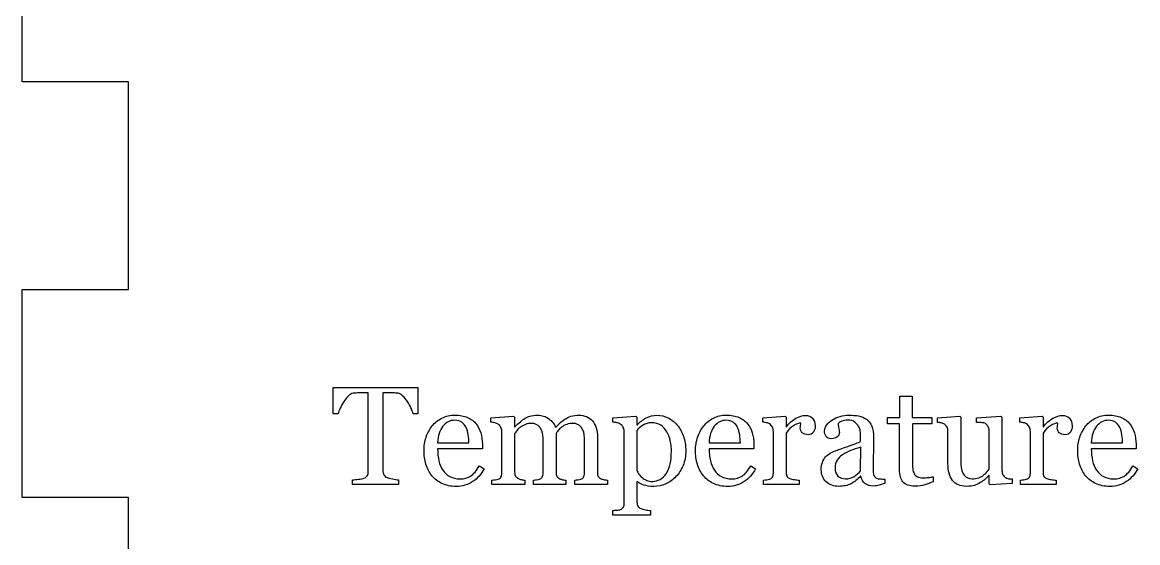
# Model space of a CAD drawing. Extents: x 81 to 232, y 87 to 299.
# Drawn here: x 81.26 to 123.34, y 245.74 to 265.36 of the extents above; entities that cross this region are included whole.
import ezdxf

# ---------------------------------------------------------------- set-up
doc = ezdxf.new("R2010")
doc.units = 0
doc.layers.add('Layer_1', color=7, linetype='CONTINUOUS')

msp = doc.modelspace()

# ---------------------------------------------------------------- linework, layer by layer
at = {"layer": 'Layer_1', "color": 5}
for p, q in [((81.262963, 263.116666), (81.262963, 270.95)), ((85.262963, 263.116666), (81.262963, 263.116666)), ((85.262963, 255.283332), (85.262963, 263.116666)), ((81.262963, 247.45), (81.262963, 255.283332)), ((81.262963, 255.283332), (85.262963, 255.283332)), ((85.262963, 247.45), (81.262963, 247.45)), ((85.262963, 243.533334), (85.262963, 247.45))]:
    msp.add_line(p, q, dxfattribs=at)
at = {"layer": 'Layer_1', "color": 6}
for p, q in [((92.993738, 250.6039), (92.993738, 251.598672)), ((92.993738, 251.598672), (96.187342, 251.598672)), ((94.316654, 251.39712), (94.166794, 251.39712)), ((94.316654, 248.441226), (94.316654, 251.39712)), ((95.01687, 251.397131), (94.867008, 251.397131)), ((94.867008, 251.397131), (94.867008, 248.464492)), ((96.187342, 251.598672), (96.187342, 250.6039)), ((114.36711, 250.469551), (114.36711, 251.262785)), ((114.36711, 251.262785), (114.837365, 251.262785)), ((114.837365, 251.262785), (114.837365, 250.469551)), ((93.174606, 250.6039), (92.993738, 250.6039)), ((96.187342, 250.603912), (96.009059, 250.603912)), ((96.187342, 250.6039), (96.187342, 250.603912)), ((98.941695, 250.454066), (99.794356, 250.510911)), ((98.941695, 250.286118), (98.941695, 250.454066)), ((99.794356, 250.510911), (99.830529, 250.474736)), ((99.830529, 250.474736), (99.830529, 250.110418)), ((103.540913, 250.454054), (104.409076, 250.5109)), ((103.540913, 250.286107), (103.540913, 250.454054)), ((104.409076, 250.5109), (104.445249, 250.479892)), ((104.445249, 250.479892), (104.445249, 250.193089)), ((109.194315, 250.454043), (110.041809, 250.510888)), ((109.194315, 250.286096), (109.194315, 250.454043)), ((110.041809, 250.510888), (110.077981, 250.474713)), ((110.077981, 250.474713), (110.077981, 250.115563)), ((113.896854, 250.221506), (113.896854, 250.469551)), ((113.896854, 250.469551), (114.36711, 250.469551)), ((114.837365, 250.469551), (115.568589, 250.469551)), ((115.568589, 250.469551), (115.568589, 250.221506)), ((115.783052, 250.44887), (116.633131, 250.510883)), ((115.783052, 250.280922), (115.783052, 250.44887)), ((116.633131, 250.510883), (116.671889, 250.474707)), ((116.671889, 250.474707), (116.671889, 248.70479)), ((117.255832, 250.448876), (118.180841, 250.510888)), ((117.255832, 250.280928), (117.255832, 250.448876)), ((118.180841, 250.510888), (118.219598, 250.474713)), ((118.219598, 250.474713), (118.219598, 248.451581)), ((118.888812, 250.454043), (119.736306, 250.510888)), ((118.888812, 250.286096), (118.888812, 250.454043)), ((119.736306, 250.510888), (119.772478, 250.474713)), ((119.772478, 250.474713), (119.772478, 250.115563)), ((99.355106, 248.366352), (99.355106, 249.950234)), ((99.830529, 250.110418), (99.848619, 250.110418)), ((103.969826, 247.23978), (103.969826, 249.950209)), ((104.445249, 250.193089), (104.465907, 250.187925)), ((104.450402, 249.978626), (104.450402, 248.472259)), ((105.969689, 250.17759), (105.969689, 250.177581)), ((110.077981, 250.115563), (110.090907, 250.115563)), ((111.173525, 250.151735), (111.173506, 250.151741)), ((114.356775, 250.221506), (113.896854, 250.221506)), ((114.356775, 248.495511), (114.356775, 250.221506)), ((115.568589, 250.221506), (114.842533, 250.221506)), ((114.842533, 250.221506), (114.842533, 248.797819)), ((116.183545, 248.730639), (116.183545, 249.950203)), ((117.736422, 248.523923), (117.736422, 249.968279)), ((119.772478, 250.115563), (119.785404, 250.115563)), ((120.868025, 250.151735), (120.868005, 250.151741)), ((99.835699, 249.857211), (99.835699, 248.397352)), ((100.910568, 248.366347), (100.910568, 249.681511)), ((101.398911, 249.862361), (101.398911, 248.392167)), ((102.471195, 248.36633), (102.471195, 249.681494)), ((102.959541, 249.686672), (102.959541, 248.392176)), ((109.59739, 248.366327), (109.59739, 249.939874)), ((110.077981, 249.875273), (110.077981, 248.392159)), ((112.889174, 249.560048), (112.889174, 249.815846)), ((119.291887, 248.366327), (119.291887, 249.939874)), ((119.772478, 249.875273), (119.772478, 248.392159)), ((98.618717, 249.286162), (96.931483, 249.286162)), ((96.931497, 249.503203), (98.109718, 249.503203)), ((98.109718, 249.503203), (98.109704, 249.503203)), ((98.618717, 249.456695), (98.618717, 249.286162)), ((107.173739, 249.503203), (108.351963, 249.503203)), ((108.860988, 249.286162), (107.173751, 249.286162)), ((108.351963, 249.503203), (108.351975, 249.503203)), ((108.860988, 249.456695), (108.860988, 249.286162)), ((112.87883, 248.451586), (112.894324, 249.343005)), ((112.894324, 249.343005), (112.894333, 249.343005)), ((123.278711, 249.286162), (121.591476, 249.286162)), ((121.591491, 249.503203), (122.769712, 249.503203)), ((122.769712, 249.503203), (122.769698, 249.503203)), ((123.278711, 249.456695), (123.278711, 249.286162)), ((98.499862, 248.642789), (98.68073, 248.531686)), ((98.68073, 248.531686), (98.68073, 248.531686)), ((105.548526, 248.345651), (105.548526, 248.345651)), ((108.74213, 248.642789), (108.922998, 248.531686)), ((108.922998, 248.531686), (108.922998, 248.531686)), ((117.741581, 248.281056), (117.726087, 248.281056)), ((117.741581, 247.958078), (117.741581, 248.281056)), ((123.159856, 248.642789), (123.340724, 248.531686)), ((123.340724, 248.531686), (123.340724, 248.531686)), ((93.724959, 247.932224), (93.724959, 248.115677)), ((95.456121, 247.932224), (93.724959, 247.932224)), ((95.456121, 248.115677), (95.456121, 247.932224)), ((98.980453, 247.932261), (98.980453, 248.102793)), ((100.218105, 247.932261), (98.980453, 247.932261)), ((100.218105, 248.102793), (100.218105, 247.932261)), ((100.551417, 247.932255), (100.551417, 248.102788)), ((101.768396, 247.932255), (100.551417, 247.932255)), ((101.768396, 248.102788), (101.768396, 247.932255)), ((102.101709, 247.932238), (102.101709, 248.102771)), ((103.344528, 247.932238), (102.101709, 247.932238)), ((103.344531, 247.932263), (103.344528, 247.932238)), ((103.344531, 248.102796), (103.344531, 247.932263)), ((104.471075, 248.038176), (104.450416, 248.038176)), ((104.450416, 248.038176), (104.450416, 247.273365)), ((109.222735, 247.932235), (109.222735, 248.102768)), ((110.566324, 247.932235), (109.222735, 247.932235)), ((110.566324, 248.102768), (110.566324, 247.932235)), ((112.8995, 248.250048), (112.884006, 248.250048)), ((113.796101, 247.978779), (113.796087, 247.978748)), ((113.796101, 248.144145), (113.796101, 247.978779)), ((115.622843, 248.231958), (115.622843, 248.043338)), ((115.622843, 248.043338), (115.622849, 248.043343)), ((117.780339, 247.921903), (117.741581, 247.958078)), ((118.609745, 247.978748), (117.780339, 247.921903)), ((118.609753, 247.978748), (118.609745, 247.978748)), ((118.609753, 248.146696), (118.609753, 247.978748)), ((118.917235, 247.932235), (118.917235, 248.102768)), ((120.260821, 247.932235), (118.917235, 247.932235)), ((120.260821, 248.102768), (120.260821, 247.932235)), ((103.540913, 246.785008), (103.540913, 246.958125)), ((104.964597, 246.785008), (103.540913, 246.785008)), ((104.964597, 246.958125), (104.964597, 246.785008))]:
    msp.add_line(p, q, dxfattribs=at)
for points in [[(93.562178, 251.273108), (93.50189, 251.21282), (93.445908, 251.143918), (93.394231, 251.066403)], [(93.740464, 251.376461), (93.683619, 251.369575), (93.62419, 251.335124), (93.562178, 251.273108)], [(93.967839, 251.391955), (93.888602, 251.390262), (93.812811, 251.385097), (93.740464, 251.376461)], [(94.166794, 251.39712), (94.113394, 251.39712), (94.047076, 251.395398), (93.967839, 251.391955)], [(95.241663, 251.391966), (95.160703, 251.395409), (95.085772, 251.397131), (95.01687, 251.397131)], [(95.443201, 251.376472), (95.389803, 251.383359), (95.322623, 251.388523), (95.241663, 251.391966)], [(95.618901, 251.27312), (95.558611, 251.33341), (95.500044, 251.367861), (95.443201, 251.376472)], [(95.789434, 251.066415), (95.737757, 251.145651), (95.680913, 251.214553), (95.618901, 251.27312)], [(93.257288, 250.818358), (93.21767, 250.73223), (93.190109, 250.660744), (93.174606, 250.6039)], [(93.394231, 251.066403), (93.342554, 250.988888), (93.296907, 250.906206), (93.257288, 250.818358)], [(95.923791, 250.823537), (95.884173, 250.909664), (95.839387, 250.990623), (95.789434, 251.066415)], [(96.009059, 250.603912), (95.993556, 250.665923), (95.965133, 250.739132), (95.923791, 250.823537)], [(96.72736, 250.143991), (96.825545, 250.266291), (96.946984, 250.364476), (97.091678, 250.438546)], [(97.091678, 250.438546), (97.238095, 250.514338), (97.401737, 250.552234), (97.582606, 250.552234)], [(97.582606, 250.552234), (97.768641, 250.552234), (97.927977, 250.522951), (98.060612, 250.464384)], [(98.060612, 250.464384), (98.193249, 250.405817), (98.300908, 250.325719), (98.38359, 250.224088)], [(100.006232, 250.262863), (100.068244, 250.32143), (100.12595, 250.3688), (100.17935, 250.404973)], [(100.17935, 250.404973), (100.239638, 250.446315), (100.314569, 250.480766), (100.404143, 250.508326)], [(100.404143, 250.508326), (100.495436, 250.535888), (100.593621, 250.549669), (100.698698, 250.549669)], [(100.698698, 250.549669), (100.864061, 250.549669), (101.006172, 250.504882), (101.125028, 250.415308)], [(101.125028, 250.415308), (101.243884, 250.327458), (101.329149, 250.22066), (101.380826, 250.094915)], [(101.543606, 250.252528), (101.591838, 250.299036), (101.654712, 250.348129), (101.732227, 250.399806)], [(101.732227, 250.399806), (101.797683, 250.444592), (101.874337, 250.480766), (101.962187, 250.508326)], [(101.962187, 250.508326), (102.051759, 250.535888), (102.150805, 250.549669), (102.259325, 250.549669)], [(102.259325, 250.549669), (102.474643, 250.549669), (102.645176, 250.479043), (102.770923, 250.337793)], [(104.465907, 250.187925), (104.555479, 250.291276), (104.666583, 250.377404), (104.79922, 250.446307)], [(104.79922, 250.446307), (104.931855, 250.515209), (105.06363, 250.54966), (105.194543, 250.54966)], [(105.194543, 250.54966), (105.353018, 250.54966), (105.497713, 250.51607), (105.628626, 250.44889)], [(105.628626, 250.44889), (105.761261, 250.381711), (105.874949, 250.291278), (105.969689, 250.17759)], [(106.969631, 250.143991), (107.067816, 250.266291), (107.189255, 250.364476), (107.333948, 250.438546)], [(107.333948, 250.438546), (107.480365, 250.514338), (107.644007, 250.552234), (107.824874, 250.552234)], [(107.824874, 250.552234), (108.010909, 250.552234), (108.170245, 250.522951), (108.302882, 250.464384)], [(108.302882, 250.464384), (108.435517, 250.405817), (108.543177, 250.325719), (108.62586, 250.224088)], [(110.090907, 250.115563), (110.197703, 250.25509), (110.316558, 250.361026), (110.447472, 250.433373)], [(110.447472, 250.433373), (110.578385, 250.50572), (110.698103, 250.541893), (110.806625, 250.541893)], [(110.806625, 250.541893), (110.915145, 250.541893), (111.002994, 250.506581), (111.070173, 250.435956)], [(111.070173, 250.435956), (111.139074, 250.365332), (111.173525, 250.270592), (111.173525, 250.151735)], [(111.610208, 250.185331), (111.667051, 250.257678), (111.740259, 250.322274), (111.82983, 250.379119)], [(111.82983, 250.379119), (111.907345, 250.427351), (112.001225, 250.467831), (112.111468, 250.500559)], [(112.111468, 250.500559), (112.221712, 250.535009), (112.329371, 250.552234), (112.434446, 250.552234)], [(112.400842, 250.363616), (112.321605, 250.363616), (112.247536, 250.349835), (112.178634, 250.322274)], [(112.666975, 250.291269), (112.604963, 250.3395), (112.516252, 250.363616), (112.400842, 250.363616)], [(112.434446, 250.552234), (112.57914, 250.552234), (112.704886, 250.541899), (112.811684, 250.521229)], [(112.811684, 250.521229), (112.920204, 250.502281), (113.018389, 250.460078), (113.10624, 250.394621)], [(113.10624, 250.394621), (113.19409, 250.330888), (113.260408, 250.2439), (113.305195, 250.133656)], [(119.785404, 250.115563), (119.892202, 250.25509), (120.011058, 250.361026), (120.141972, 250.433373)], [(120.141972, 250.433373), (120.272885, 250.50572), (120.392602, 250.541893), (120.501122, 250.541893)], [(120.501122, 250.541893), (120.609642, 250.541893), (120.697492, 250.506581), (120.764673, 250.435956)], [(120.764673, 250.435956), (120.833574, 250.365332), (120.868025, 250.270592), (120.868025, 250.151735)], [(121.387354, 250.143991), (121.485539, 250.266291), (121.606978, 250.364476), (121.751671, 250.438546)], [(121.751671, 250.438546), (121.898088, 250.514338), (122.061731, 250.552234), (122.2426, 250.552234)], [(122.2426, 250.552234), (122.428635, 250.552234), (122.58797, 250.522951), (122.720605, 250.464384)], [(122.720605, 250.464384), (122.853242, 250.405817), (122.960901, 250.325719), (123.043583, 250.224088)], [(96.494817, 249.712493), (96.548216, 249.87269), (96.62573, 250.016523), (96.72736, 250.143991)], [(97.125282, 250.131071), (97.006427, 249.981209), (96.941832, 249.77192), (96.931497, 249.503203)], [(97.577453, 250.358449), (97.396584, 250.358449), (97.245861, 250.282656), (97.125282, 250.131071)], [(97.843586, 250.283516), (97.774684, 250.333471), (97.685973, 250.358449), (97.577453, 250.358449)], [(98.006366, 250.089731), (97.966747, 250.168968), (97.912487, 250.233563), (97.843586, 250.283516)], [(98.083881, 249.81326), (98.068377, 249.923504), (98.042539, 250.015661), (98.006366, 250.089731)], [(98.38359, 250.224088), (98.462826, 250.127627), (98.521393, 250.013939), (98.55929, 249.883026)], [(99.091558, 250.260295), (99.043326, 250.274067), (98.993372, 250.282675), (98.941695, 250.286118)], [(99.212995, 250.211202), (99.180267, 250.231872), (99.139788, 250.248236), (99.091558, 250.260295)], [(99.316351, 250.097512), (99.292234, 250.142299), (99.257782, 250.180195), (99.212995, 250.211202)], [(99.355106, 249.950234), (99.355106, 250.005356), (99.342187, 250.054448), (99.316351, 250.097512)], [(99.913211, 249.963149), (99.878761, 249.91664), (99.852924, 249.881328), (99.835699, 249.857211)], [(99.848619, 250.110418), (99.891683, 250.153481), (99.94422, 250.204296), (100.006232, 250.262863)], [(100.039819, 250.092339), (99.989866, 250.054444), (99.947663, 250.01138), (99.913211, 249.963149)], [(100.243942, 250.200859), (100.169872, 250.175022), (100.101831, 250.138849), (100.039819, 250.092339)], [(100.481652, 250.242202), (100.397249, 250.242202), (100.318012, 250.228421), (100.243942, 250.200859)], [(100.786545, 250.094924), (100.705585, 250.193109), (100.603954, 250.242202), (100.481652, 250.242202)], [(100.910568, 249.681511), (100.910568, 249.860656), (100.869227, 249.99846), (100.786545, 250.094924)], [(101.380826, 250.094915), (101.442838, 250.155204), (101.497098, 250.207741), (101.543606, 250.252528)], [(101.473841, 249.970884), (101.441113, 249.927819), (101.416136, 249.891645), (101.398911, 249.862361)], [(101.600449, 250.094907), (101.550494, 250.05701), (101.508291, 250.015669), (101.473841, 249.970884)], [(101.804569, 250.203427), (101.7305, 250.177589), (101.66246, 250.141415), (101.600449, 250.094907)], [(102.042282, 250.242185), (101.957877, 250.242185), (101.878639, 250.229265), (101.804569, 250.203427)], [(102.347172, 250.094907), (102.266212, 250.193092), (102.164582, 250.242185), (102.042282, 250.242185)], [(102.471195, 249.681494), (102.471195, 249.860639), (102.429854, 249.998443), (102.347172, 250.094907)], [(102.770923, 250.337793), (102.896668, 250.196545), (102.959541, 249.979504), (102.959541, 249.686672)], [(103.701108, 250.262852), (103.645988, 250.274912), (103.59259, 250.282664), (103.540913, 250.286107)], [(103.830301, 250.216344), (103.799294, 250.237014), (103.75623, 250.252517), (103.701108, 250.262852)], [(103.931068, 250.100072), (103.90523, 250.148303), (103.871641, 250.187061), (103.830301, 250.216344)], [(103.969826, 249.950209), (103.969826, 250.001886), (103.956906, 250.05184), (103.931068, 250.100072)], [(104.682948, 250.177581), (104.593374, 250.122459), (104.515859, 250.056141), (104.450402, 249.978626)], [(105.008508, 250.262846), (104.881039, 250.262846), (104.772519, 250.234424), (104.682948, 250.177581)], [(105.349573, 250.169828), (105.254833, 250.23184), (105.141145, 250.262846), (105.008508, 250.262846)], [(105.579534, 249.926951), (105.520967, 250.026857), (105.444314, 250.107817), (105.349573, 250.169828)], [(105.969689, 250.177581), (106.071321, 250.057003), (106.149697, 249.916615), (106.204817, 249.756418)], [(106.737085, 249.712493), (106.790483, 249.87269), (106.867999, 250.016523), (106.969631, 250.143991)], [(107.367527, 250.131071), (107.24867, 249.981209), (107.184074, 249.77192), (107.173739, 249.503203)], [(107.819695, 250.358449), (107.638828, 250.358449), (107.488106, 250.282656), (107.367527, 250.131071)], [(108.085828, 250.283516), (108.016926, 250.333471), (107.928215, 250.358449), (107.819695, 250.358449)], [(108.248611, 250.089731), (108.208991, 250.168968), (108.15473, 250.233563), (108.085828, 250.283516)], [(108.326123, 249.81326), (108.31062, 249.923504), (108.284782, 250.015661), (108.248611, 250.089731)], [(108.62586, 250.224088), (108.705097, 250.127627), (108.763663, 250.013939), (108.801558, 249.883026)], [(109.339007, 250.265437), (109.294221, 250.275766), (109.24599, 250.282652), (109.194315, 250.286096)], [(109.45528, 250.221512), (109.422552, 250.242182), (109.383794, 250.256823), (109.339007, 250.265437)], [(109.558633, 250.097486), (109.534518, 250.149163), (109.500067, 250.190505), (109.45528, 250.221512)], [(109.59739, 249.939874), (109.59739, 249.993274), (109.584471, 250.045812), (109.558633, 250.097486)], [(110.354449, 250.154326), (110.245929, 250.088869), (110.153773, 249.995852), (110.077981, 249.875273)], [(110.638669, 250.252511), (110.557711, 250.252511), (110.462971, 250.219783), (110.354449, 250.154326)], [(110.612817, 250.056141), (110.612817, 250.094038), (110.615405, 250.128489), (110.620579, 250.159493)], [(110.687747, 249.890776), (110.637794, 249.940729), (110.612817, 249.995851), (110.612817, 250.056141)], [(110.620579, 250.159493), (110.627465, 250.1905), (110.633495, 250.221506), (110.638669, 250.252511)], [(111.173506, 250.151741), (111.173506, 250.063893), (111.151974, 249.985517), (111.108911, 249.916613)], [(111.527525, 249.957956), (111.527525, 250.037192), (111.555086, 250.112984), (111.610208, 250.185331)], [(111.586953, 249.751251), (111.547334, 249.813262), (111.527525, 249.882164), (111.527525, 249.957956)], [(112.178634, 250.322274), (112.111454, 250.296435), (112.064084, 250.268874), (112.036524, 250.239591)], [(112.036524, 250.239591), (112.036524, 250.205141), (112.044276, 250.154326), (112.059779, 250.087146)], [(112.059779, 250.087146), (112.077014, 250.019968), (112.085631, 249.957956), (112.085631, 249.901111)], [(112.814252, 250.125903), (112.779802, 250.189639), (112.73071, 250.24476), (112.666975, 250.291269)], [(112.87368, 249.945036), (112.865063, 250.008771), (112.845254, 250.06906), (112.814252, 250.125903)], [(112.889174, 249.815846), (112.889174, 249.838239), (112.884009, 249.881302), (112.87368, 249.945036)], [(113.305195, 250.133656), (113.351703, 250.025136), (113.374957, 249.884748), (113.374957, 249.712493)], [(115.93033, 250.260264), (115.883822, 250.270593), (115.834729, 250.277479), (115.783052, 250.280922)], [(116.046603, 250.216339), (116.015598, 250.237009), (115.97684, 250.25165), (115.93033, 250.260264)], [(116.147373, 250.105233), (116.12498, 250.148297), (116.09139, 250.185332), (116.046603, 250.216339)], [(116.183545, 249.950203), (116.183545, 250.012215), (116.171488, 250.063892), (116.147373, 250.105233)], [(117.459955, 250.268002), (117.399665, 250.273176), (117.331624, 250.277485), (117.255832, 250.280928)], [(117.59948, 250.23183), (117.568475, 250.2525), (117.521966, 250.264557), (117.459955, 250.268002)], [(117.70025, 250.118142), (117.676133, 250.162927), (117.642543, 250.200823), (117.59948, 250.23183)], [(117.736422, 249.968279), (117.736422, 250.025123), (117.724365, 250.075077), (117.70025, 250.118142)], [(119.033507, 250.265437), (118.988721, 250.275766), (118.940489, 250.282652), (118.888812, 250.286096)], [(119.149777, 250.221512), (119.117049, 250.242182), (119.078292, 250.256823), (119.033507, 250.265437)], [(119.253133, 250.097486), (119.229016, 250.149163), (119.194564, 250.190505), (119.149777, 250.221512)], [(119.291887, 249.939874), (119.291887, 249.993274), (119.278969, 250.045812), (119.253133, 250.097486)], [(120.048949, 250.154326), (119.940428, 250.088869), (119.848272, 249.995852), (119.772478, 249.875273)], [(120.333169, 250.252511), (120.252209, 250.252511), (120.157469, 250.219783), (120.048949, 250.154326)], [(120.307317, 250.056141), (120.307317, 250.094038), (120.309904, 250.128489), (120.315078, 250.159493)], [(120.382247, 249.890776), (120.332294, 249.940729), (120.307317, 249.995851), (120.307317, 250.056141)], [(120.315078, 250.159493), (120.321965, 250.1905), (120.327995, 250.221506), (120.333169, 250.252511)], [(120.868005, 250.151741), (120.868005, 250.063893), (120.846474, 249.985517), (120.80341, 249.916613)], [(121.154811, 249.712493), (121.208209, 249.87269), (121.285723, 250.016523), (121.387354, 250.143991)], [(121.785276, 250.131071), (121.666421, 249.981209), (121.601825, 249.77192), (121.591491, 249.503203)], [(122.237446, 250.358449), (122.056578, 250.358449), (121.905854, 250.282656), (121.785276, 250.131071)], [(122.503579, 250.283516), (122.434677, 250.333471), (122.345966, 250.358449), (122.237446, 250.358449)], [(122.666359, 250.089731), (122.626741, 250.168968), (122.572481, 250.233563), (122.503579, 250.283516)], [(122.743874, 249.81326), (122.728371, 249.923504), (122.702533, 250.015661), (122.666359, 250.089731)], [(123.043583, 250.224088), (123.12282, 250.127627), (123.181387, 250.013939), (123.219283, 249.883026)], [(96.417302, 249.226735), (96.417302, 249.392098), (96.443141, 249.554018), (96.494817, 249.712493)], [(98.109704, 249.503203), (98.109704, 249.599666), (98.101096, 249.703019), (98.083881, 249.81326)], [(98.55929, 249.883026), (98.598908, 249.752112), (98.618717, 249.610002), (98.618717, 249.456695)], [(105.708724, 249.580718), (105.681164, 249.713355), (105.6381, 249.828766), (105.579534, 249.926951)], [(105.750066, 249.19056), (105.750066, 249.318028), (105.736286, 249.448081), (105.708724, 249.580718)], [(106.204817, 249.756418), (106.261662, 249.597943), (106.290085, 249.416213), (106.290085, 249.21123)], [(106.65957, 249.226735), (106.65957, 249.392098), (106.685408, 249.554018), (106.737085, 249.712493)], [(108.351975, 249.503203), (108.351975, 249.599666), (108.343358, 249.703019), (108.326123, 249.81326)], [(108.801558, 249.883026), (108.841178, 249.752112), (108.860988, 249.610002), (108.860988, 249.456695)], [(110.909958, 249.815846), (110.813494, 249.815846), (110.739424, 249.840822), (110.687747, 249.890776)], [(111.108911, 249.916613), (111.065847, 249.849435), (110.99953, 249.815846), (110.909958, 249.815846)], [(111.778155, 249.660815), (111.692029, 249.660815), (111.628294, 249.69096), (111.586953, 249.751251)], [(112.002948, 249.735748), (111.949548, 249.685793), (111.874617, 249.660815), (111.778155, 249.660815)], [(112.085631, 249.901111), (112.085631, 249.840822), (112.05807, 249.785701), (112.002948, 249.735748)], [(112.408583, 249.374013), (112.646293, 249.453249), (112.80649, 249.515261), (112.889174, 249.560048)], [(113.374957, 249.712493), (113.374957, 249.466168), (113.37237, 249.247404), (113.367196, 249.056202)], [(120.604455, 249.815846), (120.507993, 249.815846), (120.433924, 249.840822), (120.382247, 249.890776)], [(120.80341, 249.916613), (120.760347, 249.849435), (120.694029, 249.815846), (120.604455, 249.815846)], [(121.077296, 249.226735), (121.077296, 249.392098), (121.103134, 249.554018), (121.154811, 249.712493)], [(122.769698, 249.503203), (122.769698, 249.599666), (122.76109, 249.703019), (122.743874, 249.81326)], [(123.219283, 249.883026), (123.258902, 249.752112), (123.278711, 249.610002), (123.278711, 249.456695)], [(96.48965, 248.702219), (96.441418, 248.867583), (96.417302, 249.042421), (96.417302, 249.226735)], [(96.931483, 249.286162), (96.931483, 249.119076), (96.946985, 248.967491), (96.97799, 248.831409)], [(105.700974, 248.717722), (105.733702, 248.85897), (105.750066, 249.016583), (105.750066, 249.19056)], [(106.290085, 249.21123), (106.290085, 249.009693), (106.256495, 248.825381), (106.189314, 248.658294)], [(106.731918, 248.702219), (106.683686, 248.867583), (106.65957, 249.042421), (106.65957, 249.226735)], [(107.173751, 249.286162), (107.173751, 249.119076), (107.189254, 248.967491), (107.220261, 248.831409)], [(111.56884, 248.976105), (111.611903, 249.02778), (111.668747, 249.073426), (111.739372, 249.113045)], [(111.739372, 249.113045), (111.809998, 249.154386), (111.876316, 249.187115), (111.938328, 249.21123)], [(111.938328, 249.21123), (112.015841, 249.240513), (112.172593, 249.294774), (112.408583, 249.374013)], [(112.509342, 249.2164), (112.399099, 249.175058), (112.296607, 249.123381), (112.201867, 249.06137)], [(112.894333, 249.343005), (112.747916, 249.299941), (112.619586, 249.25774), (112.509342, 249.2164)], [(121.149643, 248.702219), (121.101412, 248.867583), (121.077296, 249.042421), (121.077296, 249.226735)], [(121.591476, 249.286162), (121.591476, 249.119076), (121.606979, 248.967491), (121.637984, 248.831409)], [(96.71444, 248.268136), (96.614533, 248.39216), (96.539603, 248.536854), (96.48965, 248.702219)], [(96.97799, 248.831409), (97.010719, 248.695327), (97.061534, 248.575611), (97.130435, 248.472259)], [(105.548526, 248.345651), (105.61743, 248.45245), (105.668246, 248.576473), (105.700974, 248.717722)], [(106.95671, 248.268136), (106.856802, 248.39216), (106.781871, 248.536854), (106.731918, 248.702219)], [(107.220261, 248.831409), (107.252989, 248.695327), (107.303804, 248.575611), (107.372706, 248.472259)], [(111.403474, 248.503264), (111.403474, 248.601449), (111.417255, 248.689299), (111.444817, 248.766814)], [(111.444817, 248.766814), (111.472377, 248.844329), (111.513718, 248.914093), (111.56884, 248.976105)], [(111.997747, 248.852079), (111.947792, 248.772843), (111.922814, 248.678102), (111.922814, 248.567859)], [(112.201867, 249.06137), (112.11574, 249.002803), (112.0477, 248.933039), (111.997747, 248.852079)], [(113.367196, 249.056202), (113.362022, 248.866722), (113.359435, 248.659155), (113.359435, 248.433501)], [(114.842533, 248.797819), (114.842533, 248.691021), (114.845976, 248.601448), (114.852862, 248.529101)], [(116.359246, 248.087268), (116.242112, 248.235407), (116.183545, 248.449864), (116.183545, 248.730639)], [(116.671889, 248.70479), (116.671889, 248.520479), (116.71323, 248.381813), (116.795911, 248.288795)], [(121.374433, 248.268136), (121.274527, 248.39216), (121.199597, 248.536854), (121.149643, 248.702219)], [(121.637984, 248.831409), (121.670712, 248.695327), (121.721527, 248.575611), (121.790429, 248.472259)], [(94.151289, 248.175093), (94.208134, 248.197486), (94.249476, 248.229354), (94.275315, 248.270696)], [(94.275315, 248.270696), (94.302874, 248.313759), (94.316654, 248.370603), (94.316654, 248.441226)], [(94.867008, 248.464492), (94.867008, 248.407649), (94.879066, 248.355111), (94.903183, 248.30688)], [(94.903183, 248.30688), (94.927298, 248.260371), (94.9695, 248.224198), (95.02979, 248.198359)], [(97.094263, 247.973581), (96.940956, 248.045927), (96.814348, 248.144113), (96.71444, 248.268136)], [(97.130435, 248.472259), (97.197616, 248.37235), (97.285466, 248.293113), (97.393986, 248.234546)], [(98.176884, 248.255216), (98.288849, 248.327565), (98.396509, 248.456756), (98.499862, 248.642789)], [(98.68073, 248.531686), (98.573931, 248.328426), (98.43096, 248.166507), (98.251814, 248.045928)], [(99.318933, 248.213907), (99.343048, 248.253525), (99.355106, 248.30434), (99.355106, 248.366352)], [(99.835699, 248.397352), (99.835699, 248.338785), (99.847757, 248.289692), (99.871871, 248.250074)], [(100.874395, 248.213901), (100.89851, 248.25352), (100.910568, 248.304335), (100.910568, 248.366347)], [(101.398911, 248.392167), (101.398911, 248.331879), (101.409246, 248.281925), (101.429916, 248.242307)], [(102.435022, 248.213885), (102.459137, 248.253503), (102.471195, 248.304318), (102.471195, 248.36633)], [(102.959541, 248.392176), (102.959541, 248.331887), (102.969876, 248.281934), (102.990546, 248.242316)], [(104.450402, 248.472259), (104.465906, 248.425749), (104.490883, 248.377517), (104.525335, 248.327564)], [(104.525335, 248.327564), (104.561508, 248.27761), (104.601127, 248.234547), (104.64419, 248.198374)], [(105.323736, 248.128611), (105.413308, 248.180286), (105.488238, 248.252633), (105.548526, 248.345651)], [(106.189314, 248.658294), (106.122136, 248.492929), (106.033425, 248.35168), (105.923182, 248.234546)], [(107.336531, 247.973581), (107.183224, 248.045927), (107.056617, 248.144113), (106.95671, 248.268136)], [(107.372706, 248.472259), (107.439884, 248.37235), (107.527734, 248.293113), (107.636256, 248.234546)], [(108.419152, 248.255216), (108.531119, 248.327565), (108.638778, 248.456756), (108.74213, 248.642789)], [(108.922998, 248.531686), (108.816199, 248.328426), (108.673228, 248.166507), (108.494085, 248.045928)], [(109.561215, 248.213882), (109.585332, 248.2535), (109.59739, 248.304315), (109.59739, 248.366327)], [(110.077981, 248.392159), (110.077981, 248.33187), (110.089178, 248.282778), (110.111571, 248.244881)], [(111.586927, 248.043343), (111.464625, 248.160477), (111.403474, 248.313784), (111.403474, 248.503264)], [(111.922814, 248.567859), (111.922814, 248.424887), (111.959849, 248.319812), (112.033919, 248.252634)], [(112.643703, 248.239713), (112.736719, 248.300004), (112.815095, 248.370628), (112.87883, 248.451586)], [(113.359435, 248.433501), (113.359435, 248.366321), (113.370631, 248.312922), (113.393022, 248.273304)], [(113.393022, 248.273304), (113.417139, 248.233685), (113.453314, 248.200096), (113.501545, 248.172536)], [(114.485968, 248.038176), (114.399839, 248.146696), (114.356775, 248.299141), (114.356775, 248.495511)], [(114.852862, 248.529101), (114.861479, 248.458478), (114.880428, 248.396466), (114.909707, 248.343066)], [(114.909707, 248.343066), (114.937267, 248.293113), (114.978608, 248.255217), (115.03373, 248.229379)], [(116.795911, 248.288795), (116.878593, 248.195778), (116.97764, 248.14927), (117.093052, 248.14927)], [(117.346264, 248.193195), (117.420334, 248.222478), (117.482346, 248.256929), (117.5323, 248.296547)], [(117.5323, 248.296547), (117.57881, 248.332721), (117.61929, 248.370617), (117.65374, 248.410235)], [(117.726087, 248.281056), (117.684746, 248.237991), (117.638236, 248.191482), (117.58656, 248.141528)], [(117.65374, 248.410235), (117.689913, 248.451577), (117.717474, 248.489473), (117.736422, 248.523923)], [(118.219598, 248.451581), (118.219598, 248.393016), (118.231656, 248.343062), (118.255771, 248.301721)], [(118.255771, 248.301721), (118.279886, 248.260379), (118.313476, 248.225066), (118.356541, 248.195783)], [(119.255715, 248.213882), (119.27983, 248.2535), (119.291887, 248.304315), (119.291887, 248.366327)], [(119.772478, 248.392159), (119.772478, 248.33187), (119.783675, 248.282778), (119.806068, 248.244881)], [(121.754257, 247.973581), (121.60095, 248.045927), (121.474342, 248.144113), (121.374433, 248.268136)], [(121.790429, 248.472259), (121.857609, 248.37235), (121.945459, 248.293113), (122.053979, 248.234546)], [(122.836878, 248.255216), (122.948843, 248.327565), (123.056502, 248.456756), (123.159856, 248.642789)], [(123.340724, 248.531686), (123.233925, 248.328426), (123.090953, 248.166507), (122.911808, 248.045928)], [(93.724959, 248.115677), (93.77319, 248.11912), (93.846399, 248.126006), (93.944584, 248.136335)], [(93.944584, 248.136335), (94.044492, 248.146665), (94.113394, 248.159584), (94.151289, 248.175093)], [(95.02979, 248.198359), (95.060795, 248.186299), (95.12539, 248.169935), (95.223576, 248.149267)], [(95.223576, 248.149267), (95.323484, 248.128595), (95.400999, 248.117398), (95.456121, 248.115677)], [(97.634281, 247.865061), (97.429297, 247.865061), (97.249291, 247.901234), (97.094263, 247.973581)], [(97.393986, 248.234546), (97.502506, 248.177703), (97.631697, 248.149281), (97.781559, 248.149281)], [(98.251814, 248.045928), (98.072669, 247.92535), (97.866825, 247.865061), (97.634281, 247.865061)], [(97.781559, 248.149281), (97.934866, 248.149281), (98.066641, 248.184593), (98.176884, 248.255216)], [(98.980453, 248.102793), (99.020071, 248.106236), (99.060551, 248.10968), (99.101893, 248.113123)], [(99.101893, 248.113123), (99.144956, 248.116566), (99.181991, 248.123461), (99.212995, 248.13381)], [(99.212995, 248.13381), (99.261227, 248.149313), (99.29654, 248.176012), (99.318933, 248.213907)], [(99.871871, 248.250074), (99.895986, 248.210456), (99.93216, 248.180311), (99.980392, 248.159641)], [(99.980392, 248.159641), (100.016565, 248.142407), (100.0536, 248.129488), (100.091497, 248.120884)], [(100.091497, 248.120884), (100.129392, 248.112267), (100.171594, 248.106236), (100.218105, 248.102793)], [(100.551417, 248.102788), (100.591036, 248.106231), (100.628932, 248.109674), (100.665105, 248.113117)], [(100.665105, 248.113117), (100.703, 248.11656), (100.737451, 248.123456), (100.768458, 248.133804)], [(100.768458, 248.133804), (100.816689, 248.149307), (100.852002, 248.176007), (100.874395, 248.213901)], [(101.429916, 248.242307), (101.450586, 248.20441), (101.485898, 248.175127), (101.535854, 248.154457)], [(101.535854, 248.154457), (101.575472, 248.138954), (101.610784, 248.126895), (101.641789, 248.118282)], [(101.641789, 248.118282), (101.674517, 248.111396), (101.71672, 248.106231), (101.768396, 248.102788)], [(102.101709, 248.102771), (102.141328, 248.106214), (102.180946, 248.109657), (102.220564, 248.1131)], [(102.220564, 248.1131), (102.261906, 248.116543), (102.298079, 248.123439), (102.329084, 248.133787)], [(102.329084, 248.133787), (102.377316, 248.14929), (102.412629, 248.17599), (102.435022, 248.213885)], [(102.990546, 248.242316), (103.011217, 248.204419), (103.04653, 248.175135), (103.096483, 248.154465)], [(103.096483, 248.154465), (103.136102, 248.138962), (103.174859, 248.126904), (103.212756, 248.11829)], [(103.212756, 248.11829), (103.252374, 248.111404), (103.296299, 248.106239), (103.344531, 248.102796)], [(104.71137, 247.916736), (104.613185, 247.951187), (104.533087, 247.991667), (104.471075, 248.038176)], [(104.64419, 248.198374), (104.697588, 248.15531), (104.755293, 248.119998), (104.817305, 248.092436)], [(105.088608, 247.865061), (104.935301, 247.865061), (104.809555, 247.882286), (104.71137, 247.916736)], [(104.817305, 248.092436), (104.879317, 248.066597), (104.95511, 248.053678), (105.044683, 248.053678)], [(105.044683, 248.053678), (105.141145, 248.053678), (105.234162, 248.078656), (105.323736, 248.128611)], [(105.538191, 247.960661), (105.396943, 247.896927), (105.247082, 247.865061), (105.088608, 247.865061)], [(105.923182, 248.234546), (105.807772, 248.115691), (105.679441, 248.024396), (105.538191, 247.960661)], [(107.876552, 247.865061), (107.671568, 247.865061), (107.491561, 247.901234), (107.336531, 247.973581)], [(107.636256, 248.234546), (107.744776, 248.177703), (107.873967, 248.149281), (108.023829, 248.149281)], [(108.494085, 248.045928), (108.31494, 247.92535), (108.109095, 247.865061), (107.876552, 247.865061)], [(108.023829, 248.149281), (108.177136, 248.149281), (108.30891, 248.184593), (108.419152, 248.255216)], [(109.222735, 248.102768), (109.262353, 248.106211), (109.302833, 248.109654), (109.344175, 248.113097)], [(109.344175, 248.113097), (109.387238, 248.11654), (109.424273, 248.123436), (109.45528, 248.133784)], [(109.45528, 248.133784), (109.503512, 248.149288), (109.538824, 248.175987), (109.561215, 248.213882)], [(110.111571, 248.244881), (110.135686, 248.206986), (110.17272, 248.178564), (110.222673, 248.159616)], [(110.222673, 248.159616), (110.265739, 248.142382), (110.32086, 248.129462), (110.388039, 248.120858)], [(110.388039, 248.120858), (110.45694, 248.112241), (110.516369, 248.106211), (110.566324, 248.102768)], [(112.059765, 247.867643), (111.868563, 247.867643), (111.710951, 247.92621), (111.586927, 248.043343)], [(112.033919, 248.252634), (112.109711, 248.185453), (112.205313, 248.151863), (112.320725, 248.151863)], [(112.522271, 247.965828), (112.394802, 247.900371), (112.240634, 247.867643), (112.059765, 247.867643)], [(112.320725, 248.151863), (112.443025, 248.151863), (112.550684, 248.181147), (112.643703, 248.239713)], [(112.884006, 248.250048), (112.772039, 248.126025), (112.651461, 248.031285), (112.522271, 247.965828)], [(113.051946, 247.973581), (112.972709, 248.037314), (112.921894, 248.12947), (112.8995, 248.250048)], [(113.374924, 247.880563), (113.240565, 247.880563), (113.132906, 247.911569), (113.051946, 247.973581)], [(113.581629, 247.908986), (113.52134, 247.890037), (113.452439, 247.880563), (113.374924, 247.880563)], [(113.501545, 248.172536), (113.527384, 248.157033), (113.567863, 248.148416), (113.622983, 248.146685)], [(113.796087, 247.978748), (113.715126, 247.949465), (113.64364, 247.926211), (113.581629, 247.908986)], [(113.622983, 248.146685), (113.679828, 248.144991), (113.737534, 248.144145), (113.796101, 248.144145)], [(114.938135, 247.877978), (114.724538, 247.877978), (114.573816, 247.931377), (114.485968, 248.038176)], [(115.305038, 247.927071), (115.20513, 247.894342), (115.082829, 247.877978), (114.938135, 247.877978)], [(115.03373, 248.229379), (115.088852, 248.20354), (115.162922, 248.190621), (115.25594, 248.190621)], [(115.25594, 248.190621), (115.299004, 248.190621), (115.361876, 248.194064), (115.444558, 248.20095)], [(115.622849, 248.043343), (115.510882, 247.996835), (115.404945, 247.958077), (115.305038, 247.927071)], [(115.444558, 248.20095), (115.528963, 248.209567), (115.588391, 248.219903), (115.622843, 248.231958)], [(116.876009, 247.867643), (116.650355, 247.867643), (116.478101, 247.940851), (116.359246, 248.087268)], [(117.183484, 247.903818), (117.111137, 247.879701), (117.008646, 247.867643), (116.876009, 247.867643)], [(117.093052, 248.14927), (117.187792, 248.14927), (117.272196, 248.163911), (117.346264, 248.193195)], [(117.408277, 248.009753), (117.330762, 247.963245), (117.255831, 247.927933), (117.183484, 247.903818)], [(117.58656, 248.141528), (117.534885, 248.093297), (117.475457, 248.049372), (117.408277, 248.009753)], [(118.356541, 248.195783), (118.387546, 248.176834), (118.42458, 248.163915), (118.467643, 248.157025)], [(118.467643, 248.157025), (118.510707, 248.151851), (118.558077, 248.148408), (118.609753, 248.146696)], [(118.917235, 248.102768), (118.956853, 248.106211), (118.997333, 248.109654), (119.038675, 248.113097)], [(119.038675, 248.113097), (119.081738, 248.11654), (119.118772, 248.123436), (119.149777, 248.133784)], [(119.149777, 248.133784), (119.198009, 248.149288), (119.233322, 248.175987), (119.255715, 248.213882)], [(119.806068, 248.244881), (119.830185, 248.206986), (119.86722, 248.178564), (119.917173, 248.159616)], [(119.917173, 248.159616), (119.960237, 248.142382), (120.015358, 248.129462), (120.082539, 248.120858)], [(120.082539, 248.120858), (120.15144, 248.112241), (120.210868, 248.106211), (120.260821, 248.102768)], [(122.294275, 247.865061), (122.089291, 247.865061), (121.909285, 247.901234), (121.754257, 247.973581)], [(122.053979, 248.234546), (122.162499, 248.177703), (122.29169, 248.149281), (122.441552, 248.149281)], [(122.911808, 248.045928), (122.732663, 247.92535), (122.526818, 247.865061), (122.294275, 247.865061)], [(122.441552, 248.149281), (122.594859, 248.149281), (122.726634, 248.184593), (122.836878, 248.255216)], [(103.69594, 246.971051), (103.745895, 246.976225), (103.790682, 246.984842), (103.830301, 246.996903)], [(103.830301, 246.996903), (103.881977, 247.014137), (103.918151, 247.044281), (103.938821, 247.087335)], [(103.938821, 247.087335), (103.959491, 247.130399), (103.969826, 247.181214), (103.969826, 247.23978)], [(104.450416, 247.273365), (104.450416, 247.211353), (104.462475, 247.159676), (104.486591, 247.118335)], [(104.486591, 247.118335), (104.510706, 247.076995), (104.547741, 247.04685), (104.597694, 247.027902)], [(104.597694, 247.027902), (104.639036, 247.012399), (104.697602, 246.997757), (104.773394, 246.983977)], [(103.540913, 246.958125), (103.594311, 246.961569), (103.645987, 246.965877), (103.69594, 246.971051)], [(104.773394, 246.983977), (104.850909, 246.968474), (104.914644, 246.959856), (104.964597, 246.958125)]]:
    msp.add_open_spline(points, degree=3, dxfattribs=at)

doc.saveas('drawing.dxf')
